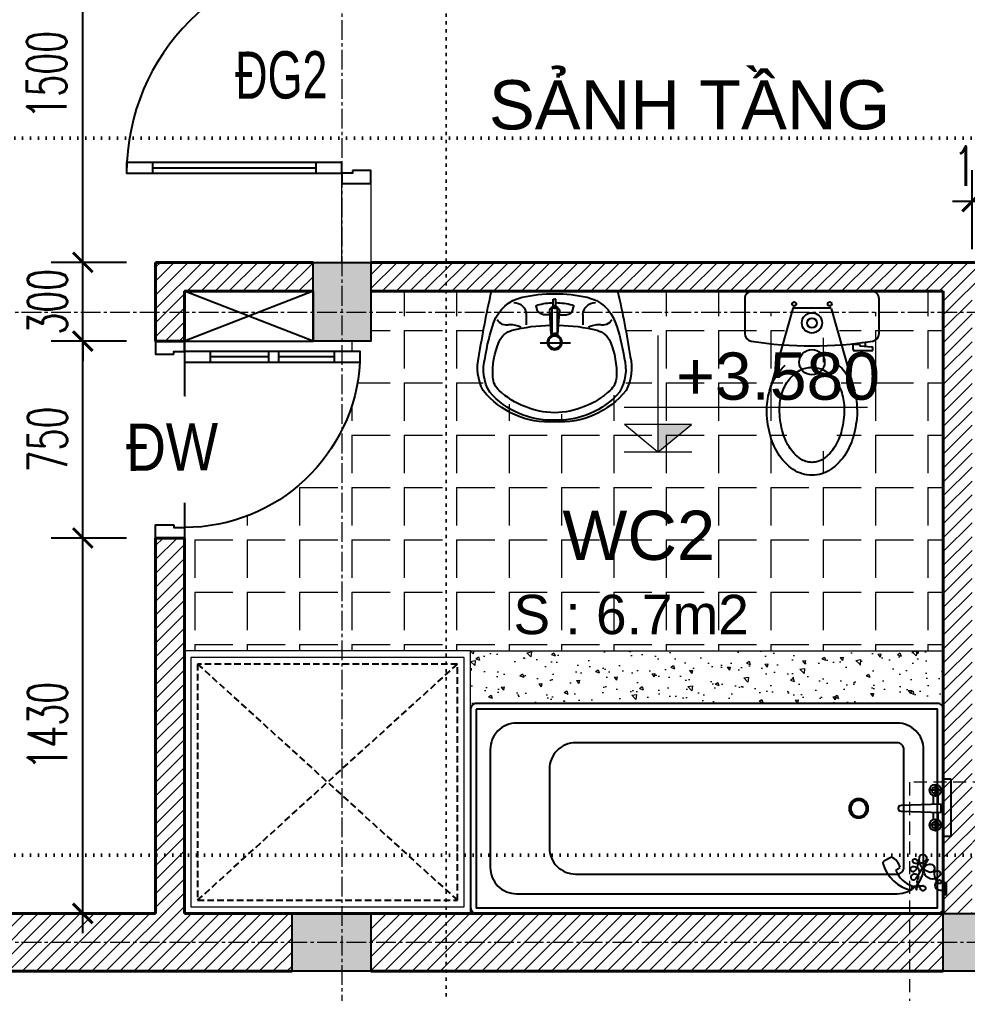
# Model space of a CAD drawing. Header units: millimetres. Extents: x -229618 to 2906, y -178063 to 96806.
# Drawn here: x -204481 to -200871, y -58693 to -54983 of the extents above; entities that cross this region are included whole.
import ezdxf
from ezdxf.enums import TextEntityAlignment as Align

# ---------------------------------------------------------------- set-up
doc = ezdxf.new("R2010")
doc.units = ezdxf.units.MM
doc.header["$LTSCALE"] = 200
doc.header["$MEASUREMENT"] = 0
doc.set_wipeout_variables(frame=1)
doc.header["$PDMODE"] = 3
doc.header["$PDSIZE"] = 50
for name, pattern in [('ACAD_ISO07W100', [3, 0, -3]), ('CENTER2', [1.125, 0.75, -0.125, 0.125, -0.125]), ('DASHED2', [0.375, 0.25, -0.125]), ('HIDDEN2', [0.1875, 0.125, -0.0625])]:
    doc.linetypes.add(name, pattern=pattern)
doc.layers.get('0').update_dxf_attribs({"color": 95, "linetype": 'CONTINUOUS'})
doc.layers.get('DEFPOINTS').update_dxf_attribs({"linetype": 'CONTINUOUS'})
for name, color, linetype, lineweight in [('cat', 1, 'CONTINUOUS', 40), ('hatch', 250, 'CONTINUOUS', 5), ('KH cat', 2, 'HIDDEN2', 50), ('khuat', 8, 'DASHED2', 15), ('nho', 252, 'CONTINUOUS', 15), ('thay', 7, 'CONTINUOUS', 18), ('tim', 18, 'CENTER2', 9)]:
    doc.layers.add(name, color=color, linetype=linetype, lineweight=lineweight)
for name, color, linetype in [('COT', 2, 'CONTINUOUS'), ('CUA', 145, 'CONTINUOUS'), ('DIM', 251, 'CONTINUOUS'), ('NOITHAT', 99, 'CONTINUOUS'), ('TEXT', 33, 'CONTINUOUS'), ('thong ke cua', 7, 'CONTINUOUS'), ('VAT-LIEU', 251, 'CONTINUOUS')]:
    doc.layers.add(name, color=color, linetype=linetype)
doc.styles.add('Aria H iso', font='Vharial_0.ttf')
doc.styles.add('Arial iso', font='vnarial_0.ttf')
doc.styles.add('Arial N  iso', font='vnarialn_0.ttf')
doc.styles.add('Scale', font='vnsimli.shx', dxfattribs={"width": 0.65, "bigfont": 'bigfont.shx'})
doc.styles.add('T3', font='Vhavan_0.ttf', dxfattribs={"width": 0.8})
doc.dimstyles.new('Scale', dxfattribs={"dimscale": 75, "dimtxt": 2, "dimasz": 1, "dimexe": 1.6, "dimexo": 0, "dimgap": 0.8, "dimtad": 1, "dimdec": 0, "dimzin": 0, "dimdsep": 46, "dimtxsty": 'Scale', "dimblk": 'ARCHTICK', "dimcen": 0.1, "dimdle": 1, "dimclrd": 256, "dimclre": 256, "dimclrt": 3, "dimadec": 0, "dimazin": 0, "dimtfac": 1, "dimtdec": 0, "dimtix": 1, "dimtmove": 2, "dimatfit": 3, "dimldrblk": 'ARCHTICK', "dimfxl": 0, "dimtolj": 1, "dimtzin": 0, "dimarcsym": 0})

# ---------------------------------------------------------------- blocks, each defined once
blk = doc.blocks.new('A$C49A5561F')
at = {"layer": 'CUA'}
blk.add_line((-830, 60), (-210, 60), dxfattribs=at)
for points in [[(-70, 850), (-70, 860), (-110, 860), (-110, 900), (0, 900), (0, 850)], [(-930, 80), (-930, 40), (-110, 40), (-110, 80)], [(-930, 80), (-930, 40), (-830, 40), (-830, 80)], [(-210, 80), (-210, 40), (-110, 40), (-110, 80)], [(-70, 50), (-70, 40), (-110, 40), (-110, 0), (0, 0), (0, 50)]]:
    blk.add_lwpolyline(points, close=True, dxfattribs=at)
blk.add_arc((-110, 40), 820, 90, 180, dxfattribs=at)
blk = doc.blocks.new('A$C64760A6F')
at = {"layer": 'NOITHAT', "linetype": 'Continuous'}
for p, q in [((183.2, 66.3), (94.2, 379.7)), ((328.6, 66.3), (417.7, 379.7)), ((29, 227), (94.2, 227)), ((24.1, 222.1), (24.1, 216.9)), ((70.5, 208.1), (28.5, 212)), ((51.5, 209.9), (51.5, 193.9)), ((74.8, 203.2), (74.8, 202.8)), ((74.8, 202.8), (99, 202.8)), ((79.7, 202.8), (79.7, 195.6)), ((94.2, 202.8), (94.2, 198)), ((99, 222.1), (99, 202.8)), ((0, 161.1), (0, 29)), ((511.8, 29), (511.8, 161.1)), ((323.5, 62.8), (188.3, 62.8)), ((29, 0), (482.9, 0))]:
    blk.add_line(p, q, dxfattribs=at)
for points in [[(83.6, 449.1, -0.061672), (95.2, 542.3, -0.074959), (126.8, 618, -0.107015), (184.8, 679.1, -0.150804), (255.9, 701, -0.150804), (327.1, 679.1, -0.107015), (385, 618, -0.074959), (416.7, 542.3, -0.061672), (428.2, 449.1, -0.061672)], [(132.8, 449.1, -0.061672), (142.8, 530.3, -0.074959), (168.9, 592.5, -0.107015), (212.5, 638.5, -0.150804), (255.9, 651.9, -0.150804), (299.4, 638.5, -0.107015), (343, 592.5, -0.074959), (369, 530.3, -0.061672), (379.1, 449.1, -0.061672)], [(154.5, 281.5, -0.048765), (130.6, 306.9, -0.08725), (96.6, 371.7, -0.077598), (84.5, 449.1, -0.077598)], [(379.1, 449.1, -0.077598), (369.3, 386.4, -0.08725), (343, 336.4, -0.105601), (301.3, 301.1, -0.12364), (255.9, 289.7, -0.12364), (210.5, 301.1, -0.105601), (168.9, 336.4, -0.08725), (142.6, 386.4, -0.077598), (132.8, 449.1, -0.077598)], [(427.3, 449.1, -0.077598), (415.3, 371.7, -0.08725), (381.2, 306.9, -0.048765), (357.3, 281.5, -0.12364)]]:
    blk.add_lwpolyline(points, format="xyb", dxfattribs=at)
for centre, radius in [((255.9, 270.4), 48.3), ((255.9, 120.7), 38.6), ((255.9, 120.7), 18.6), ((188.3, 48.3), 7.73), ((323.5, 48.3), 7.73)]:
    blk.add_circle(centre, radius, dxfattribs=at)
for centre, radius, start, end in [((29, 222.1), 4.83, 90, 180), ((94.2, 222.1), 4.83, 0, 90), ((29, 161.1), 29, 99.3254, 180), ((29, 216.9), 4.83, 180, 264.5597), ((255.9, -1221), 1429.5, 80.6746, 99.3254), ((70, 203.2), 4.83, 0, 84.5597), ((482.9, 161.1), 29, 0, 80.6746), ((187.9, 67.6), 4.83, 195.8599, 270), ((324, 67.6), 4.83, 270, 344.1401), ((29, 29), 29, 180, 270), ((482.9, 29), 29, 270, 0)]:
    blk.add_arc(centre, radius, start, end, dxfattribs=at)
blk = doc.blocks.new('A$C1A7D1725')
at = {"layer": 'CUA'}
for p, q in [((670, 750), (670, 0)), ((100, 690), (310, 690)), ((350, 690), (570, 690))]:
    blk.add_line(p, q, dxfattribs=at)
for points in [[(710, 700), (710, 710), (670, 710), (670, 750), (780, 750), (780, 700)], [(0, 670), (0, 710), (100, 710), (100, 670)], [(0, 670), (0, 710), (670, 710), (670, 670)], [(310, 670), (310, 710), (350, 710), (350, 670)], [(570, 670), (570, 710), (670, 710), (670, 670)], [(710, 50), (710, 40), (670, 40), (670, 0), (780, 0), (780, 50)]]:
    blk.add_lwpolyline(points, close=True, dxfattribs=at)
blk.add_arc((669.9, 709.8), 669.8, 183.4084, 270.006, dxfattribs=at)
blk = doc.blocks.new('bt13')
at = {"layer": 'NOITHAT'}
for p, q in [((28.9, -375.3), (28.9, 381.6)), ((50.4, 403.1), (1807.3, 403.1)), ((1828.9, -375.3), (1828.9, 381.6)), ((146.6, 298.2), (150.5, 314.4)), ((86.2, 196.8), (120, 249.1)), ((208.8, 240), (193.4, 227.5)), ((252, 201.3), (226.2, 188.1)), ((58.7, 88), (58.7, 44)), ((36.7, 66), (80.7, 66)), ((49.9, 17.6), (49.9, 45.8)), ((67.5, 16.9), (67.5, 45.8)), ((189.6, 13.7), (36.7, 18.1)), ((36.7, 18.1), (36.7, -12.6)), ((36.7, -12.6), (189.6, -8.2)), ((49.9, -45.8), (49.9, -12.1)), ((67.5, -45.8), (67.5, -11.5)), ((36.7, -66), (80.7, -66)), ((58.7, -44), (58.7, -88)), ((50.4, -396.9), (1807.3, -396.9))]:
    blk.add_line(p, q, dxfattribs=at)
for points in [[(16.4, 330.5), (16.4, 285.9), (23.9, 285.9), (23.9, 330.5)], [(0, -110), (0, 110), (28.9, 110), (28.9, -110)], [(28.9, 14.4), (28.9, -8.2), (36.7, -8.2), (36.7, 14.4)]]:
    blk.add_lwpolyline(points, close=True, dxfattribs=at)
blk.add_lwpolyline([(22.3, 308.7, -1.296082), (45.7, 275.9, -1.917127), (48.6, 287.2, -0.167053), (62.6, 252.5, -1.448302), (42, 259.1, -0.673139), (102.9, 241.3, -0.486099), (75.7, 215.1, -1.074451), (82.3, 246, -0.361514), (119.8, 190.7, -1.428906), (96.4, 201.9, -0.287584), (139.5, 211.3, -1.502211), (129.2, 200.1, -0.316107), (136.7, 241.3, -1.315856), (146, 224.4, -0.643473), (122.6, 254.4, -0.070392), (136.7, 274.1, -0.515207), (149.8, 272.2, -1.801469), (126.3, 274.1, 0.730196), (109.5, 297.5, -2.626927), (116, 308.7, 0.91518), (132.9, 310.6, 0.978175), (129.2, 310.6, 0.823089), (148.6, 306.3)], format="xyb", dxfattribs=at)
for centre, radius in [((58.7, 66), 22), ((58.7, 66), 13.2), ((58.7, -66), 22), ((58.7, -66), 13.2)]:
    blk.add_circle(centre, radius, dxfattribs=at)
for centre, radius, start, end in [((50.4, 381.6), 21.6, 90, 180), ((1807.3, 381.6), 21.6, 0, 90), ((116.8, 204.1), 98.8, 21.3285, 72.4278), ((120.5, 174.6), 143, 16.3177, 77.8898), ((251.2, 242.3), 59.7, 194.4065, 245.2427), ((246.8, 211.6), 11.5, 297.0942, 16.3177), ((350.8, 3.1), 36.7, 0, 180), ((189.6, 2.7), 10.9, 270, 90), ((350.8, 3.1), 36.7, 180, 0), ((350.8, 3.1), 30.2, 0, 180), ((350.8, 3.1), 30.2, 180, 0), ((50.4, -375.3), 21.6, 179.9995, 270), ((1807.3, -375.3), 21.6, 270, 0)]:
    blk.add_arc(centre, radius, start, end, dxfattribs=at)
at = {"layer": 'VAT-LIEU', "linetype": 'Continuous'}
blk.add_lwpolyline([(1807.3, -375.3), (1807.3, 381.6), (50.4, 381.6), (50.4, -375.3)], close=True, dxfattribs=at)
for points in [[(1753.9, -221.9), (1753.9, 228.1, 0.414214), (1653.9, 328.1), (203.9, 328.1, 0.414214), (103.9, 228.1), (103.9, -221.9, 0.414214), (203.9, -321.9), (1653.9, -321.9, 0.414214)], [(1528.9, -146.9), (1528.9, 153.1, 0.414214), (1428.9, 253.1), (203.9, 253.1, 0.414214), (178.9, 228.1), (178.9, -221.9, 0.414214), (203.9, -246.9), (1428.9, -246.9, 0.414214)]]:
    blk.add_lwpolyline(points, format="xyb", close=True, dxfattribs=at)
blk = doc.blocks.new('_ArchTick')
at = {"color": 0, "linetype": 'ByBlock', "const_width": 0.15}
blk.add_lwpolyline([(-0.5, -0.5), (0.5, 0.5)], dxfattribs=at)
blk = doc.blocks.new('*D1852')
at = {"layer": 'DEFPOINTS', "color": 0, "linetype": 'Continuous'}
for p in [(-204239.8, -56958.2), (-204073.2, -56958.2), (-204073.2, -58388.2)]:
    blk.add_point(p, dxfattribs=at)
at = {"layer": 'DIM', "linetype": 'Continuous', "lineweight": -2}
for p, q in [((-204239.8, -58463.2), (-204239.8, -56883.2)), ((-204073.2, -56958.2), (-204359.8, -56958.2)), ((-204073.2, -58388.2), (-204359.8, -58388.2))]:
    blk.add_line(p, q, dxfattribs=at)
at = {"layer": 'DIM', "linetype": 'Continuous', "lineweight": -2, "xscale": 75, "yscale": 75, "zscale": 75}
for p, rotation in [((-204239.8, -56958.2), 90), ((-204239.8, -58388.2), 270)]:
    blk.add_blockref('_ArchTick', p, dxfattribs=dict(at, rotation=rotation))
at = {"layer": 'DIM', "color": 3, "linetype": 'Continuous', "insert": (-204374.8, -57673.2), "char_height": 150, "attachment_point": 5, "rotation": 90, "style": 'Scale'}
blk.add_mtext('\\A1;1430', dxfattribs=at)
blk = doc.blocks.new('*D1853')
at = {"layer": 'DEFPOINTS', "color": 0, "linetype": 'Continuous'}
for p in [(-204239.8, -56208.2), (-204073.2, -56208.2), (-204073.2, -56958.2)]:
    blk.add_point(p, dxfattribs=at)
at = {"layer": 'DIM', "linetype": 'Continuous', "lineweight": -2}
for p, q in [((-204239.8, -57033.2), (-204239.8, -56133.2)), ((-204073.2, -56208.2), (-204359.8, -56208.2)), ((-204073.2, -56958.2), (-204359.8, -56958.2))]:
    blk.add_line(p, q, dxfattribs=at)
at = {"layer": 'DIM', "linetype": 'Continuous', "lineweight": -2, "xscale": 75, "yscale": 75, "zscale": 75}
for p, rotation in [((-204239.8, -56208.2), 90), ((-204239.8, -56958.2), 270)]:
    blk.add_blockref('_ArchTick', p, dxfattribs=dict(at, rotation=rotation))
at = {"layer": 'DIM', "color": 3, "linetype": 'Continuous', "insert": (-204374.8, -56583.2), "char_height": 150, "attachment_point": 5, "rotation": 90, "style": 'Scale'}
blk.add_mtext('\\A1;750', dxfattribs=at)
blk = doc.blocks.new('*D1854')
at = {"layer": 'DEFPOINTS', "color": 0, "linetype": 'Continuous'}
for p in [(-204239.8, -55908.2), (-204073.2, -55908.2), (-204073.2, -56208.2)]:
    blk.add_point(p, dxfattribs=at)
at = {"layer": 'DIM', "linetype": 'Continuous', "lineweight": -2}
for p, q in [((-204239.8, -55908.2), (-204239.8, -55833.2)), ((-204073.2, -55908.2), (-204359.8, -55908.2)), ((-204239.8, -56208.2), (-204239.8, -55908.2)), ((-204073.2, -56208.2), (-204359.8, -56208.2)), ((-204239.8, -56208.2), (-204239.8, -56283.2))]:
    blk.add_line(p, q, dxfattribs=at)
at = {"layer": 'DIM', "linetype": 'Continuous', "lineweight": -2, "xscale": 75, "yscale": 75, "zscale": 75}
for p, rotation in [((-204239.8, -55908.2), 270), ((-204239.8, -56208.2), 90)]:
    blk.add_blockref('_ArchTick', p, dxfattribs=dict(at, rotation=rotation))
at = {"layer": 'DIM', "color": 3, "linetype": 'Continuous', "insert": (-204374.8, -56058.2), "char_height": 150, "attachment_point": 5, "rotation": 90, "style": 'Scale'}
blk.add_mtext('\\A1;300', dxfattribs=at)
blk = doc.blocks.new('*D1855')
at = {"layer": 'DEFPOINTS', "color": 0, "linetype": 'Continuous'}
for p in [(-204239.8, -54408.2), (-204073.2, -54408.2), (-204073.2, -55908.2)]:
    blk.add_point(p, dxfattribs=at)
at = {"layer": 'DIM', "linetype": 'Continuous', "lineweight": -2}
for p, q in [((-204239.8, -55983.2), (-204239.8, -54333.2)), ((-204073.2, -54408.2), (-204359.8, -54408.2)), ((-204073.2, -55908.2), (-204359.8, -55908.2))]:
    blk.add_line(p, q, dxfattribs=at)
at = {"layer": 'DIM', "linetype": 'Continuous', "lineweight": -2, "xscale": 75, "yscale": 75, "zscale": 75}
for p, rotation in [((-204239.8, -54408.2), 90), ((-204239.8, -55908.2), 270)]:
    blk.add_blockref('_ArchTick', p, dxfattribs=dict(at, rotation=rotation))
at = {"layer": 'DIM', "color": 3, "linetype": 'Continuous', "insert": (-204377.6, -55193.5), "char_height": 150, "attachment_point": 5, "rotation": 90, "style": 'Scale'}
blk.add_mtext('\\A1;1500', dxfattribs=at)
blk = doc.blocks.new('*D1890')
at = {"layer": 'DEFPOINTS', "color": 0, "linetype": 'Continuous'}
for p in [(-200853, -55676.7), (-200853, -55857.4), (-200743, -55857.4)]:
    blk.add_point(p, dxfattribs=at)
at = {"layer": 'DIM', "linetype": 'Continuous', "lineweight": -2}
for p, q in [((-200853, -55857.4), (-200853, -55556.7)), ((-200743, -55857.4), (-200743, -55556.7)), ((-200853, -55676.7), (-200928, -55676.7)), ((-200743, -55676.7), (-200853, -55676.7)), ((-200743, -55676.7), (-200668, -55676.7))]:
    blk.add_line(p, q, dxfattribs=at)
at = {"layer": 'DIM', "linetype": 'Continuous', "lineweight": -2, "xscale": 75, "yscale": 75, "zscale": 75}
blk.add_blockref('_ArchTick', (-200853, -55676.7), dxfattribs=at)
at = {"layer": 'DIM', "linetype": 'Continuous', "lineweight": -2, "xscale": 75, "yscale": 75, "zscale": 75, "rotation": 180}
blk.add_blockref('_ArchTick', (-200743, -55676.7), dxfattribs=at)
at = {"layer": 'DIM', "color": 3, "linetype": 'Continuous', "insert": (-200798, -55541.7), "char_height": 150, "attachment_point": 5, "style": 'Scale'}
blk.add_mtext('\\A1;110', dxfattribs=at)
blk = doc.blocks.new('A$C2AEB14C3')
at = {"layer": 'NOITHAT'}
for p, q in [((532, 498.1), (52, 498.1)), ((287.1, 442.2), (287.1, 467.3)), ((287.1, 467.3), (291.8, 467.3)), ((297, 467.3), (292.3, 467.3)), ((297, 442.2), (297, 467.3)), ((184.2, 409.3), (184.2, 369.6)), ((224.3, 423.5), (219.9, 438)), ((279.3, 334.2), (273.4, 420)), ((281.9, 433.8), (281.9, 337.7)), ((292.3, 433.8), (281.9, 433.8)), ((291.8, 442.2), (287.1, 442.2)), ((291.8, 433.8), (302.2, 433.8)), ((292.3, 442.2), (297, 442.2)), ((302.2, 433.8), (302.2, 337.7)), ((304.8, 334.2), (310.7, 420)), ((357.2, 423.5), (361.6, 438)), ((399.9, 409.3), (399.9, 369.6)), ((274.4, 407.7), (245.6, 407.7)), ((292, 407.7), (292, 407.7)), ((292.1, 407.7), (292, 407.7)), ((309.6, 407.7), (324.8, 407.7)), ((281.9, 337.7), (292.1, 337.7)), ((302.2, 337.7), (292, 337.7)), ((347.7, 301.2), (232.1, 301.2))]:
    blk.add_line(p, q, dxfattribs=at)
for radius in [28.3, 23.6]:
    blk.add_circle((292, 303.7), radius, dxfattribs=at)
for centre, radius, start, end in [((3438, -284.8), 3475.3, 166.9812, 171.1641), ((295.3, -103.1), 591.9, 90.3135, 102.4346), ((288.8, -103.1), 591.9, 77.5654, 89.6865), ((-2853.9, -284.8), 3475.3, 8.8359, 13.0188), ((199.4, 331.8), 146.6, 102.4346, 160.6035), ((136.3, 407.4), 47.9, 2.3101, 89.2467), ((226.1, 439.9), 6.42, 98.9533, 196.8294), ((300.3, 134.5), 320.7, 92.3561, 103.5584), ((284.3, 159.1), 296, 75.885, 87.5448), ((355.5, 439.9), 6.42, 343.1706, 81.0467), ((447.8, 407.4), 47.9, 90.7533, 177.6899), ((384.7, 331.8), 146.6, 19.3965, 77.5654), ((245.6, 429.9), 22.2, 196.8294, 270), ((292.1, 421.6), 18.8, 90.2457, 236.9916), ((292, 421.6), 18.8, 303.0084, 89.7543), ((325.7, 447.1), 39.4, 268.6646, 323.1928), ((742.5, 140.6), 722.4, 160.6035, 171.7611), ((109, 410.2), 41.1, 210.3657, 286.5721), ((475, 410.2), 41.1, 253.4279, 329.6343), ((-158.4, 140.6), 722.4, 8.2389, 19.3965), ((148.3, 278.2), 73.3, 104.3755, 157.0276), ((126.3, 290.7), 80.3, 62.7819, 93.9623), ((282.5, -245.6), 614, 90.5732, 104.3755), ((289.7, 352.5), 21, 240.2694, 277.1219), ((294.4, 352.5), 21, 262.8781, 299.7306), ((301.5, -245.6), 614, 75.6245, 89.4268), ((457.7, 290.7), 80.3, 86.0377, 117.2181), ((435.8, 278.2), 73.3, 22.9724, 75.6245), ((363.6, 186.9), 307.2, 157.0276, 183.1118), ((220.5, 186.9), 307.2, 356.8882, 22.9724), ((179.5, 205.4), 180.9, 166.0366, 208.2206), ((186.2, 198.9), 164.9, 164.0864, 211.1105), ((397.9, 198.9), 164.9, 328.8895, 15.9136), ((404.6, 205.4), 180.9, 331.7794, 13.9634), ((130.1, 174.2), 73.3, 183.1118, 227.3644), ((454, 174.2), 73.3, 312.6356, 356.8882), ((273.2, 325.7), 326.2, 219.1169, 273.306), ((280.4, 319), 312.4, 221.0847, 272.1274), ((298.1, 356.7), 321.3, 227.3644, 268.9243), ((286, 356.7), 321.3, 271.0757, 312.6356), ((310.8, 325.7), 326.2, 266.694, 320.8831), ((303.6, 319), 312.4, 267.8726, 318.9153)]:
    blk.add_arc(centre, radius, start, end, dxfattribs=at)
blk = doc.blocks.new('kh cua')
at = {"ltscale": 600}
blk.add_wipeout([(0, 210.4), (-65, 200.1), (-123.6, 170.2), (-170.2, 123.6), (-200.1, 65), (-210.4, 0), (-200.1, -65), (-170.2, -123.6), (-123.6, -170.2), (-65, -200.1), (0, -210.4), (65, -200.1), (123.6, -170.2), (170.2, -123.6), (200.1, -65), (210.4, 0), (200.1, 65), (170.2, 123.6), (123.6, 170.2), (65, 200.1)], dxfattribs=at).dxf.layer = 'thong ke cua'
at = {"layer": 'thong ke cua', "color": 1, "style": 'T3', "width": 0.973787}
blk.add_attdef('AA', text='', height=180, rotation=0.3157, dxfattribs=at).set_placement((-171.5, -80.9), (179.8, -78.9), align=Align.FIT)
blk = doc.blocks.new('cao do')
at = {"layer": 'thay'}
for p, q in [((0, 444.6), (0, 0)), ((798.2, 170.2), (-128.3, 170.2)), ((0, 0), (-127.9, 106.1)), ((127.9, 106.1), (-127.9, 106.1)), ((0, 0), (127.9, 106.1))]:
    blk.add_line(p, q, dxfattribs=at)
at = {"layer": 'thay', "ltscale": 600}
blk.add_line((128.3, 0), (-128.3, 0), dxfattribs=at)
at = {"layer": 'thay', "color": 150, "ltscale": 600}
blk.add_solid([(0, 0), (0, 106.1), (127.9, 106.1)], dxfattribs=at)
at = {"layer": 'TEXT', "style": 'Arial N  iso'}
blk.add_attdef('%%P0.000', text='', height=200, dxfattribs=at).set_placement((69.5, 290), align=Align.MIDDLE_LEFT)

msp = doc.modelspace()

# ---------------------------------------------------------------- hatches: boundary and pattern name
at = {"layer": 'hatch', "linetype": 'Continuous'}
h = msp.add_hatch(dxfattribs=at)
h.set_pattern_fill('BT', color=256, scale=100, style=0)
h.set_pattern_definition([(0, (83.29, 12.83), (0, 100), [0, -100]), (0, (12.65, 56.06), (0, 100), [0, -100]), (0, (15.78, 38.46), (0, 100), [0, -100]), (0, (51, 46.67), (0, 100), [0, -100]), (0, (32.02, 75.43), (0, 100), [0, -100]), (0, (26.93, 62.72), (0, 100), [0, -100]), (0, (35.94, 84.04), (0, 100), [0, -100]), (0, (22.04, 92.45), (0, 100), [0, -100]), (0, (41.22, 70.54), (0, 100), [0, -100]), (0, (9.13, 70.93), (0, 100), [0, -100]), (0, (73.12, 71.32), (0, 100), [0, -100]), (0, (87.6, 74.06), (0, 100), [0, -100]), (0, (80.16, 63.89), (0, 100), [0, -100]), (0, (82.32, 50.2), (0, 100), [0, -100]), (0, (56.29, 62.13), (0, 100), [0, -100]), (0, (55.51, 34.55), (0, 100), [0, -100]), (0, (55.51, 25.94), (0, 100), [0, -100]), (0, (8.15, 23.98), (0, 100), [0, -100]), (0, (47.68, 35.72), (0, 100), [0, -100]), (0, (48.07, 2.46), (0, 100), [0, -100]), (0, (37.31, 23.79), (0, 100), [0, -100]), (0, (38.09, 14), (0, 100), [0, -100]), (0, (25.17, 6.77), (0, 100), [0, -100]), (0, (31.83, 20.07), (0, 100), [0, -100]), (0, (27.13, 24.18), (0, 100), [0, -100]), (45, (79.99, 21.105), (0, 100.00003), [8, -133.4214]), (135, (85.65, 26.76), (-100.00003, 0), [8, -133.4214]), (270, (79.99, 32.42), (100, -2e-14), [11.3137, -88.6863]), (180, (76.52, 22.38), (-1e-14, -100), [12, -88]), (270, (64.52, 22.38), (100, -2e-14), [12, -88]), (45, (64.52, 10.38), (0, 100.00003), [16.9706, -124.4508]), (90, (39.51, 29.29), (-100, 6e-15), [16.8, -83.2]), (180, (39.51, 46.09), (-1e-14, -100), [16.8, -83.2]), (315, (22.714, 46.095), (100.00003, -2e-14), [23.7588, -117.6626]), (135, (25.28, 11.31), (-100.00003, 0), [7, -134.4214]), (225, (20.33, 16.26), (-1e-14, -100.00003), [7, -134.4214]), (0, (15.38, 11.31), (0, 100), [9.8995, -90.1005]), (0, (61.83, 78.92), (0, 100), [13.75, -86.25]), (90, (75.58, 78.92), (-100, 6e-15), [13.75, -86.25]), (225, (75.584, 92.67), (-1e-14, -100.00003), [19.4454, -121.9759]), (270, (50.27, 80.91), (100, -2e-14), [12.5, -87.5]), (0, (50.27, 68.41), (0, 100), [12.5, -87.5]), (135, (62.77, 68.41), (-100.00003, 0), [17.6777, -123.7437]), (45, (56.63, 84.76), (0, 100.00003), [8.5, -132.9214]), (135, (62.64, 90.77), (-100.00003, 0), [8.5, -132.9214]), (270, (56.63, 96.78), (100, -2e-14), [12.0208, -87.9792]), (135, (17.366, 77.56), (-100.00003, 0), [14.1421, -127.2792]), (0, (7.37, 77.56), (0, 100), [10, -90]), (270, (7.37, 87.56), (100, -2e-14), [10, -90]), (45, (0, 0), (-49.497475, 49.497475), []), (45, (35, 0), (-49.497475, 49.497475), [])])
h.paths.add_polyline_path([(-208763, -51788.2), (-208543, -51788.2), (-208543, -52008.2), (-208763, -52008.2)])
h.paths.add_polyline_path([(-196763, -50588.2), (-196543, -50588.2), (-196543, -50808.2), (-196763, -50808.2)])
h.paths.add_polyline_path([(-195643, -54188.2), (-195343, -54188.2), (-195343, -54408.2), (-195643, -54408.2)])
h.paths.add_polyline_path([(-203363, -55908.2), (-203143, -55908.2), (-203143, -56208.2), (-203363, -56208.2)])
h.paths.add_polyline_path([(-208463, -58388.2), (-208463, -58608.2), (-208763, -58608.2), (-208763, -58388.2)])
h.paths.add_polyline_path([(-203443, -58608.2), (-203443, -58388.2), (-203143, -58388.2), (-203143, -58608.2)])
h.paths.add_polyline_path([(-200663, -58388.2), (-200663, -58608.2), (-200963, -58608.2), (-200963, -58388.2)])
h.paths.add_polyline_path([(-195643, -58608.2), (-195643, -58388.2), (-195343, -58388.2), (-195343, -58608.2)])
h.paths.add_polyline_path([(-200963, -54108.2), (-200743, -54108.2), (-200743, -54408.2), (-200963, -54408.2)])
h.paths.add_polyline_path([(-200663, -50588.2), (-200663, -50808.2), (-200963, -50808.2), (-200963, -50588.2)])
h.paths.add_polyline_path([(-203443, -52008.2), (-203443, -51788.2), (-203143, -51788.2), (-203143, -52008.2)])
h.paths.add_polyline_path([(-208463, -54188.2), (-208463, -54408.2), (-208763, -54408.2), (-208763, -54188.2)])
h = msp.add_hatch(dxfattribs=at)
h.set_pattern_fill('ANSI31', color=256, scale=300, style=0)
h.set_pattern_definition([(45, (-237540.12, -53918.56), (-26.516504, 26.516504), [])])
h.paths.add_polyline_path([(-203853, -58388.2), (-203963, -58388.2), (-203963, -56958.2), (-203853, -56958.2)])
h.paths.add_polyline_path([(-200633, -58608.2), (-200663, -58608.2), (-200663, -58388.2), (-200633, -58388.2)])
h.paths.add_polyline_path([(-208433, -58608.2), (-208463, -58608.2), (-208463, -58388.2), (-208433, -58388.2)])
h.paths.add_polyline_path([(-199963, -58388.2), (-200073, -58388.2), (-200073, -58118.2), (-200853, -58118.2), (-200853, -58008.2), (-199963, -58008.2)])
h.paths.add_polyline_path([(-200963, -58608.2), (-203143, -58608.2), (-203143, -58388.2), (-200963, -58388.2)])
h.paths.add_polyline_path([(-194743, -54408.2), (-195343, -54408.2), (-195343, -54188.2), (-194743, -54188.2)])
h.paths.add_polyline_path([(-194743, -55878.2), (-194963, -55878.2), (-194963, -54408.2), (-194743, -54408.2)])
h.paths.add_polyline_path([(-195343, -58388.2), (-195563, -58388.2), (-195563, -57568.2), (-195343, -57568.2)])
h.paths.add_polyline_path([(-208543, -57948.2), (-209363, -57948.2), (-209363, -56748.2), (-209463, -56748.2), (-209463, -56648.2), (-209143, -56648.2), (-209143, -57728.2), (-208543, -57728.2)])
h.paths.add_polyline_path([(-203963, -56018.2), (-203853, -56018.2), (-203853, -56208.2), (-203963, -56208.2)])
h.paths.add_polyline_path([(-203963, -55908.2), (-203363, -55908.2), (-203363, -56018.2), (-203963, -56018.2)])
h.paths.add_polyline_path([(-200963, -56018.2), (-200853, -56018.2), (-200853, -58388.2), (-200963, -58388.2)])
h.paths.add_polyline_path([(-198863, -56018.2), (-199993, -56018.2), (-199993, -55908.2), (-198863, -55908.2)], flags=17)
h.paths.add_polyline_path([(-198863, -55608.2), (-198753, -55608.2), (-198753, -58388.2), (-195673, -58388.2), (-195673, -58608.2), (-200633, -58608.2), (-200633, -58388.2), (-198863, -58388.2)])
h.paths.add_polyline_path([(-203443, -58608.2), (-203473, -58608.2), (-203473, -58388.2), (-203443, -58388.2)])
h.paths.add_polyline_path([(-195643, -58608.2), (-195673, -58608.2), (-195673, -58388.2), (-195643, -58388.2)])
h.paths.add_polyline_path([(-200743, -56018.2), (-203143, -56018.2), (-203143, -55908.2), (-200743, -55908.2)])
h.paths.add_polyline_path([(-207693, -58498.2), (-204813, -58498.2), (-204813, -58388.2), (-203473, -58388.2), (-203473, -58608.2), (-208433, -58608.2), (-208433, -58388.2), (-207693, -58388.2)])
h = msp.add_hatch(dxfattribs=at)
h.set_pattern_fill('ANGLE', color=256, scale=725, style=0)
h.set_pattern_definition([(0, (-205408.12, -54772.08), (0, -199.375), [145, -54.375]), (270, (-205408.12, -54772.08), (-199.375, -1e-14), [145, -54.375])])
h.paths.add_polyline_path([(-200963, -57388.2), (-202763, -57388.2), (-202856.5, -57388.2), (-202856.5, -56098.2), (-202706.6, -56098.2, 0.010159), (-202731.1, -56237.3, 0.186169), (-202715, -56366.5, 0.240952), (-202443, -56486.3, 0.240952), (-202171.1, -56366.5, 0.186169), (-202155, -56237.3, 0.010159), (-202179.5, -56098.2), (-201548.2, -56098.2), (-201574.9, -56192.4, 0.047975), (-201301.3, -56187.6), (-201301.3, -56191), (-201306.1, -56191), (-201306.1, -56210.3, 0.414214), (-201301.3, -56215.2), (-201236.1, -56215.2, 0.414214), (-201231.3, -56210.3), (-201231.3, -56205.1, 0.386669), (-201235.6, -56200.3), (-201258.7, -56198.1), (-201258.7, -56182.1, -0.01628), (-201351.2, -56192.4), (-201377.9, -56098.2), (-200963, -56098.2)])
h.paths.add_polyline_path([(-201588.3, -56295.1), (-201588.3, -56295.1), (-201588.3, -56295.1), (-201588.3, -56295.1)], flags=16)
h.paths.add_polyline_path([(-201576.1, -56518.5, -0.061672), (-201586.2, -56437.3, -0.077598), (-201576.4, -56374.6, -0.08725), (-201550.1, -56324.6), (-201550.1, -56324.6), (-201550.1, -56324.6), (-201550.1, -56324.6, -0.105601), (-201508.5, -56289.3, -0.017178), (-201502.5, -56286.4, 0.51891), (-201423.6, -56286.4, -0.017178), (-201417.6, -56289.3, -0.105601), (-201376, -56324.6, -0.08725), (-201349.7, -56374.6, -0.077598), (-201339.9, -56437.3, -0.061673), (-201350, -56518.5, -0.074959), (-201376, -56580.7, -0.107015), (-201419.6, -56626.7, -0.150803), (-201463, -56640.1, -0.150804), (-201506.5, -56626.7, -0.107015), (-201550.1, -56580.7, -0.074959)], flags=16)
h.paths.add_polyline_path([(-202856.5, -57388.2), (-203253, -57388.2), (-203253, -56546.3, 0.10069), (-203184.3, -56288.2), (-203183, -56288.2), (-203183, -56248.2), (-203253, -56248.2), (-203253, -56208.2), (-203143, -56208.2), (-203143, -56098.2), (-202856.5, -56098.2)])
h.paths.add_polyline_path([(-203253, -57388.2), (-203853, -57388.2), (-203853, -56958.2), (-203853, -56918.2, 0.284851), (-203253, -56546.3)])
h.paths.add_polyline_path([(-203143, -56018.2), (-202856.5, -56018.2), (-202856.5, -56098.2), (-203143, -56098.2)])
edge = h.paths.add_edge_path()
edge.add_line((-202856.5, -56018.2), (-202689.8, -56018.2))
edge.add_arc((-199297.1, -56771.1), 3475.3, 167.4884, 168.836)
edge.add_line((-202706.6, -56098.2), (-202856.5, -56098.2))
edge.add_line((-202856.5, -56098.2), (-202856.5, -56018.2))
edge = h.paths.add_edge_path()
edge.add_line((-202196.2, -56018.2), (-201719, -56018.2))
edge.add_line((-201719, -56018.2), (-201719, -56098.2))
edge.add_line((-201719, -56098.2), (-202179.5, -56098.2))
edge.add_arc((-205589, -56771.1), 3475.3, 11.164, 12.5116)
h.paths.add_polyline_path([(-201207.1, -56018.2), (-200963, -56018.2), (-200963, -56098.2), (-201207.1, -56098.2)])
h = msp.add_hatch(dxfattribs=at)
h.set_pattern_fill('AR-CONC', color=256, scale=20, style=0)
h.set_pattern_definition([(310, (-202763.05, -57388.22), (143.452, 12.5504), [15, -165]), (5, (-202763.05, -57388.22), (-27.75, -150.438), [12, -132]), (259.549, (-202751.09, -57387.17), (115.702, -137.888), [12.748, -140.228]), (313.816, (-202763.05, -57428.22), (213.448, 33.104), [22.5, -247.5]), (263.364, (-202745.26, -57425.46), (186.933, -194.824), [19.122, -210.343]), (8.816, (-202763.05, -57428.22), (186.932, -194.824), [18, -198]), (339, (-202743.05, -57418.22), (119.3814, 80.524), [15, -165]), (34, (-202743.05, -57418.22), (48.663, -145.03), [12, -132]), (288.549, (-202733.1, -57411.51), (168.045, -64.506), [12.748, -140.228]), (322.5, (-202763.046, -57388.22), (2.432, -66.5788), [0, -130.4, 0, -134, 0, -132.5]), (352.5, (-202763.05, -57388.22), (52.614, -78.8823), [0, -76.4, 0, -127.4, 0, -50.5]), (32.5, (-202807.646, -57388.22), (106.7645, 4.511), [0, -50, 0, -156, 0, -207]), (42.5, (-202827.65, -57388.22), (116.6372, -20.021), [0, -65, 0, -103.6, 0, -147])])
h.paths.add_polyline_path([(-200963, -57609.8, 0.414214), (-200984.6, -57588.2), (-202741.5, -57588.2, 0.414214), (-202763, -57609.8), (-202763, -57388.2), (-200963, -57388.2)])

# ---------------------------------------------------------------- linework, layer by layer
at = {"layer": 'cat', "linetype": 'Continuous'}
for p, q in [((-203363, -55908.2), (-203963, -55908.2)), ((-203963, -56208.2), (-203963, -55908.2)), ((-200743, -55908.2), (-203143, -55908.2)), ((-203853, -56208.2), (-203853, -56018.2)), ((-203853, -56018.2), (-203363, -56018.2)), ((-203143, -56018.2), (-200963, -56018.2)), ((-200963, -56018.2), (-200963, -58388.2)), ((-203963, -56208.2), (-203853, -56208.2)), ((-203963, -58388.2), (-203963, -56958.2)), ((-203963, -56958.2), (-203853, -56958.2)), ((-203853, -58388.2), (-203853, -56958.2)), ((-208463, -58608.2), (-203443, -58608.2)), ((-203143, -58608.2), (-200963, -58608.2))]:
    msp.add_line(p, q, dxfattribs=at)
for points in [[(-207693, -58388.2), (-207693, -58498.2), (-204813, -58498.2), (-204813, -58388.2), (-203963, -58388.2)], [(-203853, -58388.2), (-200963, -58388.2)]]:
    msp.add_lwpolyline(points, dxfattribs=at)
at = {"layer": 'COT', "linetype": 'Continuous'}
for points in [[(-203363, -56208.2), (-203363, -55908.2), (-203143, -55908.2), (-203143, -56208.2)], [(-203143, -58608.2), (-203443, -58608.2), (-203443, -58388.2), (-203143, -58388.2)], [(-200663, -58608.2), (-200963, -58608.2), (-200963, -58388.2), (-200663, -58388.2)]]:
    msp.add_lwpolyline(points, close=True, dxfattribs=at)
at = {"layer": 'KH cat', "linetype": 'ACAD_ISO07W100', "ltscale": 0.05}
for p, q in [((-202856.5, -60805.8), (-202856.5, -46148.5)), ((-212174.8, -55435.8), (-192235.6, -55435.8)), ((-212174.8, -58166), (-192235.6, -58166))]:
    msp.add_line(p, q, dxfattribs=at)
at = {"layer": 'khuat'}
msp.add_lwpolyline([(-201091.3, -58752.1), (-199825.2, -58752.1), (-199825.2, -57888.6), (-201091.3, -57888.6)], close=True, dxfattribs=at)
at = {"layer": 'nho', "linetype": 'Continuous'}
msp.add_line((-202763, -57388.2), (-200963, -57388.2), dxfattribs=at)
msp.add_lwpolyline([(-203853, -58388.2), (-202763, -58388.2), (-202763, -57388.2), (-203853, -57388.2)], close=True, dxfattribs=at)
at = {"layer": 'NOITHAT', "linetype": 'Continuous'}
msp.add_line((-203853, -56208.2), (-203363, -56208.2), dxfattribs=at)
msp.add_lwpolyline([(-203363, -56018.2), (-203853, -56208.2), (-203853, -56018.2), (-203363, -56018.2), (-203363, -56208.2), (-203853, -56018.2)], dxfattribs=at)
at = {"layer": 'thay', "linetype": 'Continuous'}
for p, q in [((-203253, -55608.2), (-203143, -55608.2)), ((-203253, -55908.2), (-203253, -55608.2)), ((-203143, -55608.2), (-203143, -55908.2))]:
    msp.add_line(p, q, dxfattribs=at)
msp.add_lwpolyline([(-203828, -58363.2), (-202788, -58363.2), (-202788, -57413.2), (-203828, -57413.2)], close=True, dxfattribs=at)
at = {"layer": 'tim', "ltscale": 0.5}
for p, q in [((-203253, -46773.2), (-203253, -60055.2)), ((-211222.8, -56098.2), (-192865, -56098.2)), ((-211222.8, -58498.2), (-192865, -58498.2))]:
    msp.add_line(p, q, dxfattribs=at)
at = {"layer": 'VAT-LIEU', "linetype": 'DASHED2', "ltscale": 0.5}
for p, q in [((-203803, -58338.2), (-202813, -57438.2)), ((-203803, -57438.2), (-202813, -58338.2))]:
    msp.add_line(p, q, dxfattribs=at)
msp.add_lwpolyline([(-203803, -58338.2), (-202813, -58338.2), (-202813, -57438.2), (-203803, -57438.2)], close=True, dxfattribs=at)

# ---------------------------------------------------------------- block references
at = {"layer": 'nho', "linetype": 'Continuous'}
msp.add_blockref('A$C49A5561F', (-203143, -55608.2), dxfattribs=at)
at = {"layer": 'nho', "linetype": 'Continuous', "xscale": -1}
msp.add_blockref('A$C1A7D1725', (-203183, -56958.2), dxfattribs=at)
at = {"layer": 'NOITHAT', "xscale": -1}
msp.add_blockref('A$C2AEB14C3', (-202151, -56516.3), dxfattribs=at)
at = {"layer": 'NOITHAT', "linetype": 'Continuous', "rotation": 180}
msp.add_blockref('A$C64760A6F', (-201207.1, -56018.2), dxfattribs=at)
at = {"layer": 'NOITHAT', "rotation": 180}
msp.add_blockref('bt13', (-200934.2, -57985.1), dxfattribs=at)
at = {"layer": 'thay', "linetype": 'Continuous'}
ref = msp.add_blockref('cao do', (-202049.4, -56631.4), dxfattribs=at)
ref.add_attrib('%%P0.000', '+3.580', dxfattribs={"layer": 'TEXT', "height": 180, "style": 'Arial N  iso'}).set_placement((-201979.9, -56341.4), align=Align.MIDDLE_LEFT)

# ---------------------------------------------------------------- texts
at = {"layer": 'TEXT', "style": 'Aria H iso'}
for s, p in [('s¶nh tÇng', (-202693.4, -55401.9)), ('wc2', (-202413.3, -57041.6))]:
    msp.add_text(s, height=187.5, dxfattribs=at).set_placement(p)
at = {"layer": 'TEXT', "style": 'Arial iso'}
msp.add_text('S : 6.7m2', height=150, dxfattribs=at).set_placement((-201703.1, -57324.5), align=Align.RIGHT)

# ---------------------------------------------------------------- dimensions: what is measured, and where the dimension line sits
at = {"layer": 'DIM', "linetype": 'Continuous'}
dim = msp.add_linear_dim(base=(-204239.8, -54408.2), p1=(-204073.2, -55908.2), p2=(-204073.2, -54408.2), angle=270, dimstyle='Scale', override={"dimfxl": 70}, dxfattribs=at)
dim.commit()
dim.dimension.update_dxf_attribs({"geometry": '*D1855', "text_midpoint": (-204377.6, -55193.5), "dimtype": 160})
dim = msp.add_linear_dim(base=(-200853, -55676.7), p1=(-200743, -55857.4), p2=(-200853, -55857.4), dimstyle='Scale', override={"dimfxl": 70}, dxfattribs=at)
dim.commit()
dim.dimension.update_dxf_attribs({"geometry": '*D1890', "text_midpoint": (-200798, -55541.7)})
for base, p1, p2, picture, middle in [((-204239.8, -55908.2), (-204073.2, -56208.2), (-204073.2, -55908.2), '*D1854', (-204374.8, -56058.2)), ((-204239.8, -56208.2), (-204073.2, -56958.2), (-204073.2, -56208.2), '*D1853', (-204374.8, -56583.2))]:
    dim = msp.add_linear_dim(base=base, p1=p1, p2=p2, angle=270, dimstyle='Scale', override={"dimfxl": 70}, dxfattribs=at)
    dim.commit()
    dim.dimension.update_dxf_attribs({"geometry": picture, "text_midpoint": middle})
dim = msp.add_aligned_dim(p1=(-204073.2, -58388.2), p2=(-204073.2, -56958.2), distance=166.6, dimstyle='Scale', override={"dimfxl": 70}, dxfattribs=at)
dim.commit()
dim.dimension.update_dxf_attribs({"geometry": '*D1852', "text_midpoint": (-204374.8, -57673.2)})

# ---------------------------------------------------------------- next in the draw order: block references
at = {"layer": 'thong ke cua'}
ref = msp.add_blockref('kh cua', (-203487.6, -55204.4), dxfattribs=at)
ref.add_attrib('AA', '®g2', dxfattribs={"color": 1, "height": 180, "rotation": 0.3157, "style": 'T3', "width": 0.650479}).set_placement((-203659.1, -55285.3), (-203307.8, -55283.3), align=Align.FIT)
ref = msp.add_blockref('kh cua', (-203903.6, -56621.4), dxfattribs=at)
ref.add_attrib('AA', '®w', dxfattribs={"color": 1, "height": 180, "rotation": 0.3157, "style": 'T3', "width": 0.823807}).set_placement((-204075.1, -56702.5), (-203723.8, -56700.6), align=Align.FIT)

doc.saveas('drawing.dxf')
